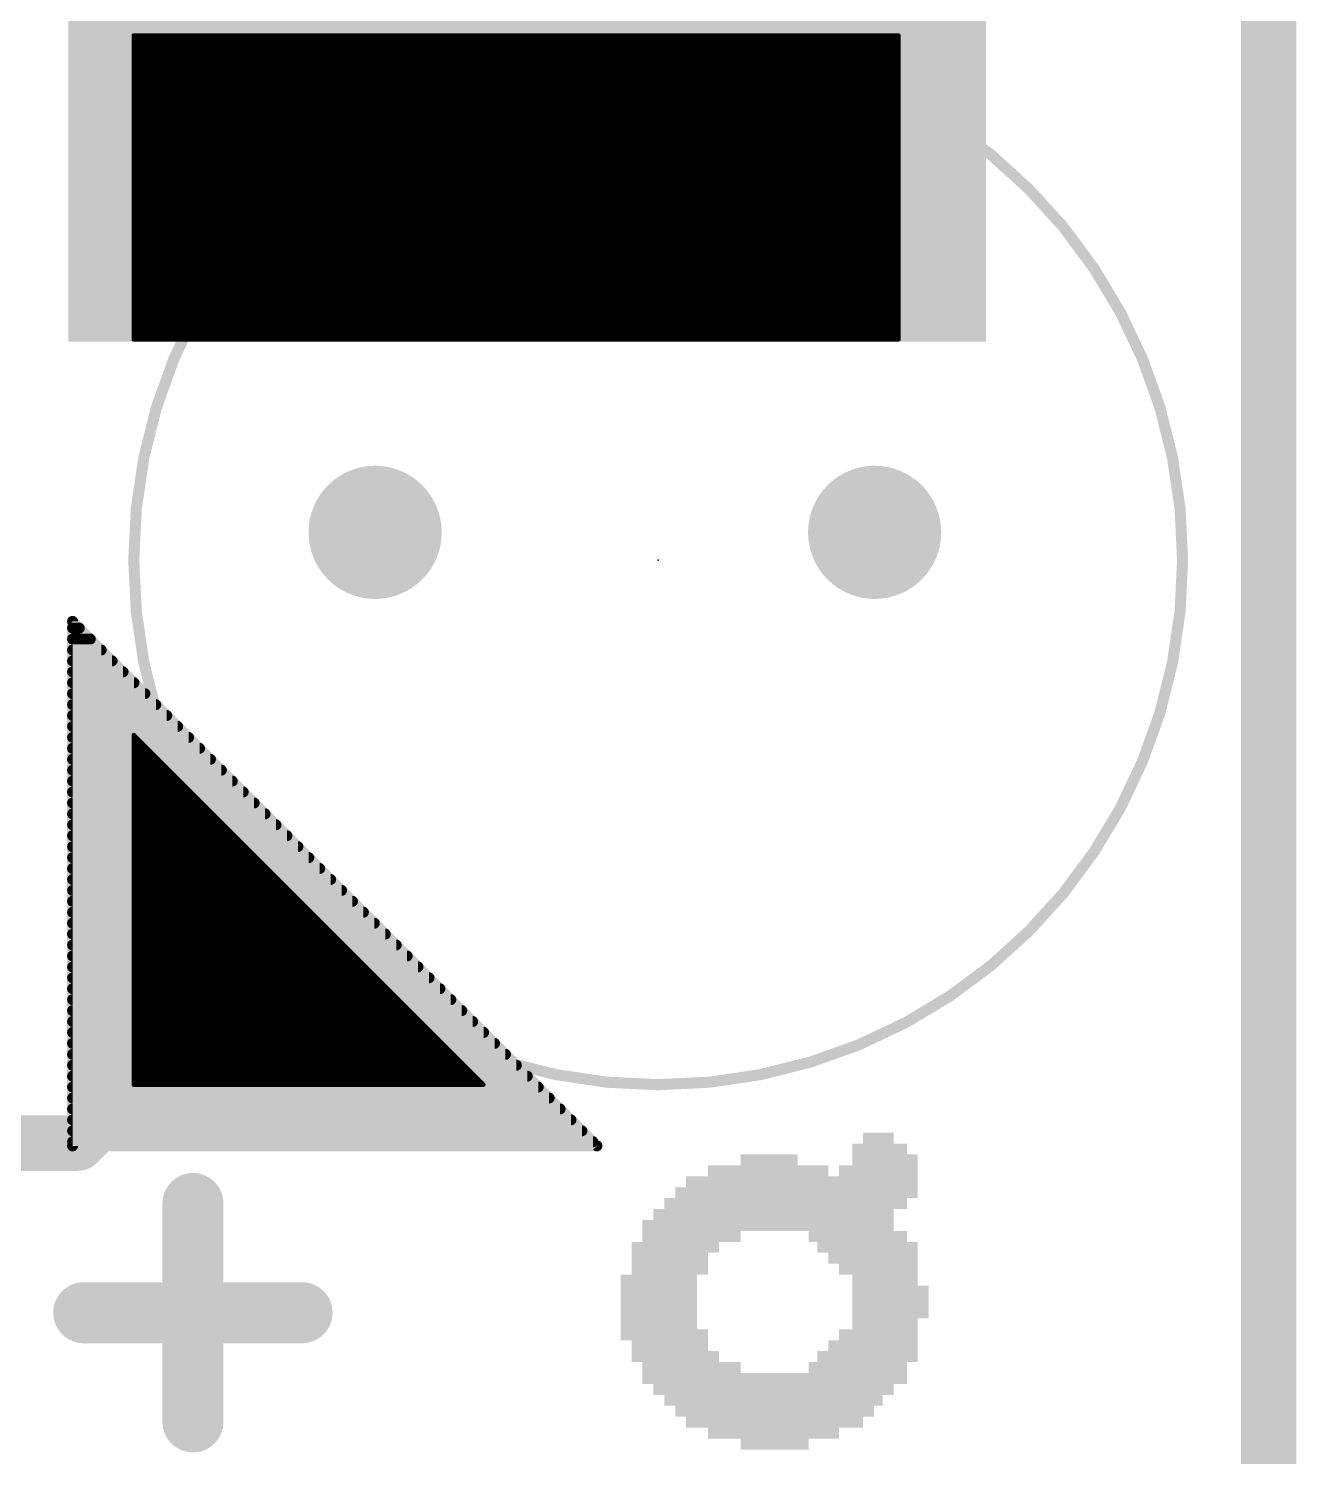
# Model space of a CAD drawing. Extents: x -28 to 74, y -69 to 26.
# Drawn here: x 19.72 to 25.53, y 7.71 to 14.24 of the extents above; entities that cross this region are included whole.
import ezdxf

# ---------------------------------------------------------------- set-up
doc = ezdxf.new("R2010")
doc.units = 0
for name, color, linetype in [('1', 12, 'CONTINUOUS'), ('16', 140, 'CONTINUOUS'), ('18', 110, 'CONTINUOUS'), ('20', 53, 'CONTINUOUS'), ('21', 41, 'CONTINUOUS'), ('23', 53, 'CONTINUOUS'), ('51', 53, 'CONTINUOUS')]:
    doc.layers.add(name, color=color, linetype=linetype)

# ---------------------------------------------------------------- blocks, each defined once
blk = doc.blocks.new('RECT')
blk.add_solid([(-0.5, -0.5), (0.5, -0.5), (-0.5, 0.5), (0.5, 0.5)])
blk = doc.blocks.new('ROUNDV')
at = {"const_width": 0.5}
blk.add_lwpolyline([(0, -0.25, 1), (0, 0.25, 1), (0, -0.25)], format="xyb", dxfattribs=at)

msp = doc.modelspace()

# ---------------------------------------------------------------- linework, layer by layer
at = {"layer": '1'}
for points, const_width in [([(25.4, 0), (25.4, 25.4)], 0.254), ([(19.926, 9.131), (19.926, 11.531)], 0.05), ([(19.926, 11.531), (22.326, 9.131)], 0.05), ([(19.926, 11.5), (19.957, 11.5)], 0.05), ([(19.926, 11.45), (20.007, 11.45)], 0.05), ([(19.926, 11.4), (20.057, 11.4)], 0.05), ([(19.926, 11.35), (20.107, 11.35)], 0.05), ([(19.926, 11.3), (20.157, 11.3)], 0.05), ([(19.926, 11.25), (20.207, 11.25)], 0.05), ([(19.926, 11.2), (20.257, 11.2)], 0.05), ([(19.926, 11.15), (20.307, 11.15)], 0.05), ([(19.926, 11.1), (20.357, 11.1)], 0.05), ([(19.926, 11.05), (20.407, 11.05)], 0.05), ([(19.926, 11), (20.457, 11)], 0.05), ([(19.926, 10.95), (20.507, 10.95)], 0.05), ([(19.926, 10.9), (20.557, 10.9)], 0.05), ([(19.926, 10.85), (20.607, 10.85)], 0.05), ([(19.926, 10.8), (20.657, 10.8)], 0.05), ([(19.926, 10.75), (20.707, 10.75)], 0.05), ([(19.926, 10.7), (20.757, 10.7)], 0.05), ([(19.926, 10.65), (20.807, 10.65)], 0.05), ([(19.926, 10.6), (20.857, 10.6)], 0.05), ([(19.926, 10.55), (20.907, 10.55)], 0.05), ([(19.926, 10.5), (20.957, 10.5)], 0.05), ([(19.926, 10.45), (21.007, 10.45)], 0.05), ([(19.926, 10.4), (21.057, 10.4)], 0.05), ([(19.926, 10.35), (21.107, 10.35)], 0.05), ([(19.926, 10.3), (21.157, 10.3)], 0.05), ([(19.926, 10.25), (21.207, 10.25)], 0.05), ([(19.926, 10.2), (21.257, 10.2)], 0.05), ([(19.926, 10.15), (21.307, 10.15)], 0.05), ([(19.926, 10.1), (21.357, 10.1)], 0.05), ([(19.926, 10.05), (21.407, 10.05)], 0.05), ([(19.926, 10), (21.457, 10)], 0.05), ([(19.926, 9.95), (21.507, 9.95)], 0.05), ([(20.584, 9.779), (19.949, 9.144)], 0.254), ([(19.926, 9.9), (21.557, 9.9)], 0.05), ([(19.926, 9.85), (21.607, 9.85)], 0.05), ([(19.926, 9.8), (21.657, 9.8)], 0.05), ([(19.926, 9.75), (21.707, 9.75)], 0.05), ([(19.926, 9.7), (21.757, 9.7)], 0.05), ([(19.926, 9.65), (21.807, 9.65)], 0.05), ([(19.926, 9.6), (21.857, 9.6)], 0.05), ([(19.926, 9.55), (21.907, 9.55)], 0.05), ([(19.926, 9.5), (21.957, 9.5)], 0.05), ([(19.926, 9.45), (22.007, 9.45)], 0.05), ([(19.926, 9.4), (22.057, 9.4)], 0.05), ([(19.926, 9.35), (22.107, 9.35)], 0.05), ([(19.926, 9.3), (22.157, 9.3)], 0.05), ([(19.949, 9.144), (17.6276, 9.144)], 0.254), ([(19.926, 9.25), (22.207, 9.25)], 0.05), ([(19.926, 9.2), (22.257, 9.2)], 0.05), ([(19.926, 9.15), (22.307, 9.15)], 0.05), ([(22.326, 9.131), (19.926, 9.131)], 0.05)]:
    msp.add_lwpolyline(points, dxfattribs=dict(at, const_width=const_width))
for points, const_width in [([(19.9385, 11.531, 1), (19.9135, 11.531)], 0.025), ([(19.926, 11.5125, 1), (19.926, 11.4875)], 0.025), ([(19.9348, 11.5398, 1), (19.9172, 11.5222)], 0.025), ([(19.957, 11.4875, 1), (19.957, 11.5125)], 0.025), ([(19.926, 11.4625, 1), (19.926, 11.4375)], 0.025), ([(20.007, 11.4375, 1), (20.007, 11.4625)], 0.025), ([(19.926, 11.4125, 1), (19.926, 11.3875)], 0.025), ([(19.926, 11.3625, 1), (19.926, 11.3375)], 0.025), ([(20.057, 11.3875, 1), (20.057, 11.4125)], 0.025), ([(20.107, 11.3375, 1), (20.107, 11.3625)], 0.025), ([(19.926, 11.3125, 1), (19.926, 11.2875)], 0.025), ([(20.157, 11.2875, 1), (20.157, 11.3125)], 0.025), ([(19.926, 11.2625, 1), (19.926, 11.2375)], 0.025), ([(20.207, 11.2375, 1), (20.207, 11.2625)], 0.025), ([(19.926, 11.2125, 1), (19.926, 11.1875)], 0.025), ([(19.926, 11.1625, 1), (19.926, 11.1375)], 0.025), ([(20.257, 11.1875, 1), (20.257, 11.2125)], 0.025), ([(20.307, 11.1375, 1), (20.307, 11.1625)], 0.025), ([(19.926, 11.1125, 1), (19.926, 11.0875)], 0.025), ([(20.357, 11.0875, 1), (20.357, 11.1125)], 0.025), ([(19.926, 11.0625, 1), (19.926, 11.0375)], 0.025), ([(20.407, 11.0375, 1), (20.407, 11.0625)], 0.025), ([(19.926, 11.0125, 1), (19.926, 10.9875)], 0.025), ([(19.926, 10.9625, 1), (19.926, 10.9375)], 0.025), ([(20.457, 10.9875, 1), (20.457, 11.0125)], 0.025), ([(20.507, 10.9375, 1), (20.507, 10.9625)], 0.025), ([(19.926, 10.9125, 1), (19.926, 10.8875)], 0.025), ([(20.557, 10.8875, 1), (20.557, 10.9125)], 0.025), ([(19.926, 10.8625, 1), (19.926, 10.8375)], 0.025), ([(20.607, 10.8375, 1), (20.607, 10.8625)], 0.025), ([(19.926, 10.8125, 1), (19.926, 10.7875)], 0.025), ([(20.657, 10.7875, 1), (20.657, 10.8125)], 0.025), ([(19.926, 10.7625, 1), (19.926, 10.7375)], 0.025), ([(19.926, 10.7125, 1), (19.926, 10.6875)], 0.025), ([(20.707, 10.7375, 1), (20.707, 10.7625)], 0.025), ([(20.757, 10.6875, 1), (20.757, 10.7125)], 0.025), ([(19.926, 10.6625, 1), (19.926, 10.6375)], 0.025), ([(20.807, 10.6375, 1), (20.807, 10.6625)], 0.025), ([(19.926, 10.6125, 1), (19.926, 10.5875)], 0.025), ([(20.857, 10.5875, 1), (20.857, 10.6125)], 0.025), ([(19.926, 10.5625, 1), (19.926, 10.5375)], 0.025), ([(19.926, 10.5125, 1), (19.926, 10.4875)], 0.025), ([(20.907, 10.5375, 1), (20.907, 10.5625)], 0.025), ([(20.957, 10.4875, 1), (20.957, 10.5125)], 0.025), ([(19.926, 10.4625, 1), (19.926, 10.4375)], 0.025), ([(21.007, 10.4375, 1), (21.007, 10.4625)], 0.025), ([(19.926, 10.4125, 1), (19.926, 10.3875)], 0.025), ([(21.057, 10.3875, 1), (21.057, 10.4125)], 0.025), ([(19.926, 10.3625, 1), (19.926, 10.3375)], 0.025), ([(19.926, 10.3125, 1), (19.926, 10.2875)], 0.025), ([(21.107, 10.3375, 1), (21.107, 10.3625)], 0.025), ([(21.157, 10.2875, 1), (21.157, 10.3125)], 0.025), ([(19.926, 10.2625, 1), (19.926, 10.2375)], 0.025), ([(21.207, 10.2375, 1), (21.207, 10.2625)], 0.025), ([(19.926, 10.2125, 1), (19.926, 10.1875)], 0.025), ([(21.257, 10.1875, 1), (21.257, 10.2125)], 0.025), ([(19.926, 10.1625, 1), (19.926, 10.1375)], 0.025), ([(21.307, 10.1375, 1), (21.307, 10.1625)], 0.025), ([(19.926, 10.1125, 1), (19.926, 10.0875)], 0.025), ([(19.926, 10.0625, 1), (19.926, 10.0375)], 0.025), ([(21.357, 10.0875, 1), (21.357, 10.1125)], 0.025), ([(21.407, 10.0375, 1), (21.407, 10.0625)], 0.025), ([(19.926, 10.0125, 1), (19.926, 9.9875)], 0.025), ([(21.457, 9.9875, 1), (21.457, 10.0125)], 0.025), ([(19.926, 9.9625, 1), (19.926, 9.9375)], 0.025), ([(21.507, 9.9375, 1), (21.507, 9.9625)], 0.025), ([(19.926, 9.9125, 1), (19.926, 9.8875)], 0.025), ([(19.926, 9.8625, 1), (19.926, 9.8375)], 0.025), ([(20.6289, 9.7341, 1), (20.5391, 9.8239)], 0.127), ([(21.557, 9.8875, 1), (21.557, 9.9125)], 0.025), ([(21.607, 9.8375, 1), (21.607, 9.8625)], 0.025), ([(19.926, 9.8125, 1), (19.926, 9.7875)], 0.025), ([(21.657, 9.7875, 1), (21.657, 9.8125)], 0.025), ([(19.926, 9.7625, 1), (19.926, 9.7375)], 0.025), ([(21.707, 9.7375, 1), (21.707, 9.7625)], 0.025), ([(19.926, 9.7125, 1), (19.926, 9.6875)], 0.025), ([(19.926, 9.6625, 1), (19.926, 9.6375)], 0.025), ([(21.757, 9.6875, 1), (21.757, 9.7125)], 0.025), ([(21.807, 9.6375, 1), (21.807, 9.6625)], 0.025), ([(19.926, 9.6125, 1), (19.926, 9.5875)], 0.025), ([(21.857, 9.5875, 1), (21.857, 9.6125)], 0.025), ([(19.926, 9.5625, 1), (19.926, 9.5375)], 0.025), ([(21.907, 9.5375, 1), (21.907, 9.5625)], 0.025), ([(19.926, 9.5125, 1), (19.926, 9.4875)], 0.025), ([(19.926, 9.4625, 1), (19.926, 9.4375)], 0.025), ([(21.957, 9.4875, 1), (21.957, 9.5125)], 0.025), ([(22.007, 9.4375, 1), (22.007, 9.4625)], 0.025), ([(19.926, 9.4125, 1), (19.926, 9.3875)], 0.025), ([(22.057, 9.3875, 1), (22.057, 9.4125)], 0.025), ([(19.926, 9.3625, 1), (19.926, 9.3375)], 0.025), ([(22.107, 9.3375, 1), (22.107, 9.3625)], 0.025), ([(19.926, 9.3125, 1), (19.926, 9.2875)], 0.025), ([(22.157, 9.2875, 1), (22.157, 9.3125)], 0.025), ([(19.9041, 9.1889, 1), (19.9939, 9.0991)], 0.127), ([(19.949, 9.0805, 1), (19.949, 9.2075)], 0.127), ([(19.926, 9.2625, 1), (19.926, 9.2375)], 0.025), ([(19.926, 9.2125, 1), (19.926, 9.1875)], 0.025), ([(22.207, 9.2375, 1), (22.207, 9.2625)], 0.025), ([(22.257, 9.1875, 1), (22.257, 9.2125)], 0.025), ([(19.926, 9.1625, 1), (19.926, 9.1375)], 0.025), ([(19.926, 9.1435, 1), (19.926, 9.1185)], 0.025), ([(22.307, 9.1375, 1), (22.307, 9.1625)], 0.025), ([(22.3172, 9.1222, 1), (22.3348, 9.1398)], 0.025), ([(22.326, 9.1185, 1), (22.326, 9.1435)], 0.025), ([(19.9135, 9.131, 1), (19.9385, 9.131)], 0.025)]:
    msp.add_lwpolyline(points, format="xyb", dxfattribs=dict(at, const_width=const_width))
at = {"layer": '16', "const_width": 0.254}
msp.add_lwpolyline([(25.4, 0), (25.4, 25.4)], dxfattribs=at)
at = {"layer": '20', "const_width": 0.2032}
msp.add_lwpolyline([(25.4, 0), (25.4, 25.4)], dxfattribs=at)
at = {"layer": '21', "const_width": 0.2794}
for points in [[(20.4766, 7.8684), (20.4766, 8.8674)], [(19.9771, 8.3679), (20.9762, 8.3679)]]:
    msp.add_lwpolyline(points, dxfattribs=at)
at = {"layer": '21', "const_width": 0.1397}
for points in [[(20.5465, 8.8674, 1), (20.4068, 8.8674)], [(19.9771, 8.4377, 1), (19.9771, 8.298)], [(20.9762, 8.298, 1), (20.9762, 8.4377)], [(20.4068, 7.8684, 1), (20.5465, 7.8684)]]:
    msp.add_lwpolyline(points, format="xyb", dxfattribs=at)
at = {"layer": '23'}
msp.add_point((22.606, 11.811), dxfattribs=at)
at = {"layer": '51'}
for points, const_width in [([(22.606, 9.411, 1), (22.606, 14.211, 1), (22.606, 9.411)], 0.0508), ([(20.206, 14.216, 1), (20.206, 14.206)], 0.01), ([(20.211, 14.211, 1), (20.201, 14.211)], 0.01), ([(20.206, 14.205, 1), (20.206, 14.195)], 0.01), ([(20.206, 14.185, 1), (20.206, 14.175)], 0.01), ([(23.711, 14.211, 1), (23.701, 14.211)], 0.01), ([(23.706, 14.206, 1), (23.706, 14.216)], 0.01), ([(23.706, 14.195, 1), (23.706, 14.205)], 0.01), ([(23.706, 14.175, 1), (23.706, 14.185)], 0.01), ([(20.206, 14.165, 1), (20.206, 14.155)], 0.01), ([(20.206, 14.145, 1), (20.206, 14.135)], 0.01), ([(20.206, 14.125, 1), (20.206, 14.115)], 0.01), ([(23.706, 14.155, 1), (23.706, 14.165)], 0.01), ([(23.706, 14.135, 1), (23.706, 14.145)], 0.01), ([(23.706, 14.115, 1), (23.706, 14.125)], 0.01), ([(20.206, 14.105, 1), (20.206, 14.095)], 0.01), ([(20.206, 14.085, 1), (20.206, 14.075)], 0.01), ([(20.206, 14.065, 1), (20.206, 14.055)], 0.01), ([(20.206, 14.045, 1), (20.206, 14.035)], 0.01), ([(23.706, 14.095, 1), (23.706, 14.105)], 0.01), ([(23.706, 14.075, 1), (23.706, 14.085)], 0.01), ([(23.706, 14.055, 1), (23.706, 14.065)], 0.01), ([(23.706, 14.035, 1), (23.706, 14.045)], 0.01), ([(20.206, 14.025, 1), (20.206, 14.015)], 0.01), ([(20.206, 14.005, 1), (20.206, 13.995)], 0.01), ([(20.206, 13.985, 1), (20.206, 13.975)], 0.01), ([(23.706, 14.015, 1), (23.706, 14.025)], 0.01), ([(23.706, 13.995, 1), (23.706, 14.005)], 0.01), ([(23.706, 13.975, 1), (23.706, 13.985)], 0.01), ([(20.206, 13.965, 1), (20.206, 13.955)], 0.01), ([(20.206, 13.945, 1), (20.206, 13.935)], 0.01), ([(20.206, 13.925, 1), (20.206, 13.915)], 0.01), ([(23.706, 13.955, 1), (23.706, 13.965)], 0.01), ([(23.706, 13.935, 1), (23.706, 13.945)], 0.01), ([(23.706, 13.915, 1), (23.706, 13.925)], 0.01), ([(20.206, 13.905, 1), (20.206, 13.895)], 0.01), ([(20.206, 13.885, 1), (20.206, 13.875)], 0.01), ([(20.206, 13.865, 1), (20.206, 13.855)], 0.01), ([(20.206, 13.845, 1), (20.206, 13.835)], 0.01), ([(23.706, 13.895, 1), (23.706, 13.905)], 0.01), ([(23.706, 13.875, 1), (23.706, 13.885)], 0.01), ([(23.706, 13.855, 1), (23.706, 13.865)], 0.01), ([(23.706, 13.835, 1), (23.706, 13.845)], 0.01), ([(20.206, 13.825, 1), (20.206, 13.815)], 0.01), ([(20.206, 13.805, 1), (20.206, 13.795)], 0.01), ([(20.206, 13.785, 1), (20.206, 13.775)], 0.01), ([(23.706, 13.815, 1), (23.706, 13.825)], 0.01), ([(23.706, 13.795, 1), (23.706, 13.805)], 0.01), ([(23.706, 13.775, 1), (23.706, 13.785)], 0.01), ([(20.206, 13.765, 1), (20.206, 13.755)], 0.01), ([(20.206, 13.745, 1), (20.206, 13.735)], 0.01), ([(20.206, 13.725, 1), (20.206, 13.715)], 0.01), ([(23.706, 13.755, 1), (23.706, 13.765)], 0.01), ([(23.706, 13.735, 1), (23.706, 13.745)], 0.01), ([(23.706, 13.715, 1), (23.706, 13.725)], 0.01), ([(20.206, 13.705, 1), (20.206, 13.695)], 0.01), ([(20.206, 13.685, 1), (20.206, 13.675)], 0.01), ([(20.206, 13.665, 1), (20.206, 13.655)], 0.01), ([(23.706, 13.695, 1), (23.706, 13.705)], 0.01), ([(23.706, 13.675, 1), (23.706, 13.685)], 0.01), ([(23.706, 13.655, 1), (23.706, 13.665)], 0.01), ([(20.206, 13.645, 1), (20.206, 13.635)], 0.01), ([(20.206, 13.625, 1), (20.206, 13.615)], 0.01), ([(20.206, 13.605, 1), (20.206, 13.595)], 0.01), ([(20.206, 13.585, 1), (20.206, 13.575)], 0.01), ([(23.706, 13.635, 1), (23.706, 13.645)], 0.01), ([(23.706, 13.615, 1), (23.706, 13.625)], 0.01), ([(23.706, 13.595, 1), (23.706, 13.605)], 0.01), ([(23.706, 13.575, 1), (23.706, 13.585)], 0.01), ([(20.206, 13.565, 1), (20.206, 13.555)], 0.01), ([(20.206, 13.545, 1), (20.206, 13.535)], 0.01), ([(20.206, 13.525, 1), (20.206, 13.515)], 0.01), ([(23.706, 13.555, 1), (23.706, 13.565)], 0.01), ([(23.706, 13.535, 1), (23.706, 13.545)], 0.01), ([(23.706, 13.515, 1), (23.706, 13.525)], 0.01), ([(20.206, 13.505, 1), (20.206, 13.495)], 0.01), ([(20.206, 13.485, 1), (20.206, 13.475)], 0.01), ([(20.206, 13.465, 1), (20.206, 13.455)], 0.01), ([(23.706, 13.495, 1), (23.706, 13.505)], 0.01), ([(23.706, 13.475, 1), (23.706, 13.485)], 0.01), ([(23.706, 13.455, 1), (23.706, 13.465)], 0.01), ([(20.206, 13.445, 1), (20.206, 13.435)], 0.01), ([(20.206, 13.425, 1), (20.206, 13.415)], 0.01), ([(20.206, 13.405, 1), (20.206, 13.395)], 0.01), ([(23.706, 13.435, 1), (23.706, 13.445)], 0.01), ([(23.706, 13.415, 1), (23.706, 13.425)], 0.01), ([(23.706, 13.395, 1), (23.706, 13.405)], 0.01), ([(20.206, 13.385, 1), (20.206, 13.375)], 0.01), ([(20.206, 13.365, 1), (20.206, 13.355)], 0.01), ([(20.206, 13.345, 1), (20.206, 13.335)], 0.01), ([(20.206, 13.325, 1), (20.206, 13.315)], 0.01), ([(23.706, 13.375, 1), (23.706, 13.385)], 0.01), ([(23.706, 13.355, 1), (23.706, 13.365)], 0.01), ([(23.706, 13.335, 1), (23.706, 13.345)], 0.01), ([(23.706, 13.315, 1), (23.706, 13.325)], 0.01), ([(20.206, 13.305, 1), (20.206, 13.295)], 0.01), ([(20.206, 13.285, 1), (20.206, 13.275)], 0.01), ([(20.206, 13.265, 1), (20.206, 13.255)], 0.01), ([(23.706, 13.295, 1), (23.706, 13.305)], 0.01), ([(23.706, 13.275, 1), (23.706, 13.285)], 0.01), ([(23.706, 13.255, 1), (23.706, 13.265)], 0.01), ([(20.206, 13.245, 1), (20.206, 13.235)], 0.01), ([(20.206, 13.225, 1), (20.206, 13.215)], 0.01), ([(20.206, 13.205, 1), (20.206, 13.195)], 0.01), ([(23.706, 13.235, 1), (23.706, 13.245)], 0.01), ([(23.706, 13.215, 1), (23.706, 13.225)], 0.01), ([(23.706, 13.195, 1), (23.706, 13.205)], 0.01), ([(20.206, 13.185, 1), (20.206, 13.175)], 0.01), ([(20.206, 13.165, 1), (20.206, 13.155)], 0.01), ([(20.206, 13.145, 1), (20.206, 13.135)], 0.01), ([(23.706, 13.175, 1), (23.706, 13.185)], 0.01), ([(23.706, 13.155, 1), (23.706, 13.165)], 0.01), ([(23.706, 13.135, 1), (23.706, 13.145)], 0.01), ([(20.206, 13.125, 1), (20.206, 13.115)], 0.01), ([(20.206, 13.105, 1), (20.206, 13.095)], 0.01), ([(20.206, 13.085, 1), (20.206, 13.075)], 0.01), ([(20.206, 13.065, 1), (20.206, 13.055)], 0.01), ([(23.706, 13.115, 1), (23.706, 13.125)], 0.01), ([(23.706, 13.095, 1), (23.706, 13.105)], 0.01), ([(23.706, 13.075, 1), (23.706, 13.085)], 0.01), ([(23.706, 13.055, 1), (23.706, 13.065)], 0.01), ([(20.206, 13.045, 1), (20.206, 13.035)], 0.01), ([(20.206, 13.025, 1), (20.206, 13.015)], 0.01), ([(20.206, 13.005, 1), (20.206, 12.995)], 0.01), ([(23.706, 13.035, 1), (23.706, 13.045)], 0.01), ([(23.706, 13.015, 1), (23.706, 13.025)], 0.01), ([(23.706, 12.995, 1), (23.706, 13.005)], 0.01), ([(20.206, 12.985, 1), (20.206, 12.975)], 0.01), ([(20.206, 12.965, 1), (20.206, 12.955)], 0.01), ([(20.206, 12.945, 1), (20.206, 12.935)], 0.01), ([(23.706, 12.975, 1), (23.706, 12.985)], 0.01), ([(23.706, 12.955, 1), (23.706, 12.965)], 0.01), ([(23.706, 12.935, 1), (23.706, 12.945)], 0.01), ([(20.206, 12.925, 1), (20.206, 12.915)], 0.01), ([(20.206, 12.905, 1), (20.206, 12.895)], 0.01), ([(20.206, 12.885, 1), (20.206, 12.875)], 0.01), ([(20.206, 12.865, 1), (20.206, 12.855)], 0.01), ([(23.706, 12.915, 1), (23.706, 12.925)], 0.01), ([(23.706, 12.895, 1), (23.706, 12.905)], 0.01), ([(23.706, 12.875, 1), (23.706, 12.885)], 0.01), ([(23.706, 12.855, 1), (23.706, 12.865)], 0.01), ([(20.206, 12.845, 1), (20.206, 12.835)], 0.01), ([(20.206, 12.826, 1), (20.206, 12.816)], 0.01), ([(20.201, 12.821, 1), (20.211, 12.821)], 0.01), ([(23.701, 12.821, 1), (23.711, 12.821)], 0.01), ([(23.706, 12.835, 1), (23.706, 12.845)], 0.01), ([(23.706, 12.816, 1), (23.706, 12.826)], 0.01), ([(20.211, 11.011, 1), (20.201, 11.011)], 0.01), ([(20.206, 11.005, 1), (20.206, 10.995)], 0.01), ([(20.206, 10.985, 1), (20.206, 10.975)], 0.01), ([(20.2095, 11.0145, 1), (20.2025, 11.0075)], 0.01), ([(20.217, 10.995, 1), (20.217, 11.005)], 0.01), ([(20.237, 10.975, 1), (20.237, 10.985)], 0.01), ([(20.206, 10.965, 1), (20.206, 10.955)], 0.01), ([(20.206, 10.945, 1), (20.206, 10.935)], 0.01), ([(20.206, 10.925, 1), (20.206, 10.915)], 0.01), ([(20.206, 10.905, 1), (20.206, 10.895)], 0.01), ([(20.257, 10.955, 1), (20.257, 10.965)], 0.01), ([(20.277, 10.935, 1), (20.277, 10.945)], 0.01), ([(20.297, 10.915, 1), (20.297, 10.925)], 0.01), ([(20.317, 10.895, 1), (20.317, 10.905)], 0.01), ([(20.206, 10.885, 1), (20.206, 10.875)], 0.01), ([(20.206, 10.865, 1), (20.206, 10.855)], 0.01), ([(20.206, 10.845, 1), (20.206, 10.835)], 0.01), ([(20.337, 10.875, 1), (20.337, 10.885)], 0.01), ([(20.357, 10.855, 1), (20.357, 10.865)], 0.01), ([(20.377, 10.835, 1), (20.377, 10.845)], 0.01), ([(20.206, 10.825, 1), (20.206, 10.815)], 0.01), ([(20.206, 10.805, 1), (20.206, 10.795)], 0.01), ([(20.206, 10.785, 1), (20.206, 10.775)], 0.01), ([(20.397, 10.815, 1), (20.397, 10.825)], 0.01), ([(20.417, 10.795, 1), (20.417, 10.805)], 0.01), ([(20.437, 10.775, 1), (20.437, 10.785)], 0.01), ([(20.206, 10.765, 1), (20.206, 10.755)], 0.01), ([(20.206, 10.745, 1), (20.206, 10.735)], 0.01), ([(20.206, 10.725, 1), (20.206, 10.715)], 0.01), ([(20.457, 10.755, 1), (20.457, 10.765)], 0.01), ([(20.477, 10.735, 1), (20.477, 10.745)], 0.01), ([(20.497, 10.715, 1), (20.497, 10.725)], 0.01), ([(20.206, 10.705, 1), (20.206, 10.695)], 0.01), ([(20.206, 10.685, 1), (20.206, 10.675)], 0.01), ([(20.206, 10.665, 1), (20.206, 10.655)], 0.01), ([(20.206, 10.645, 1), (20.206, 10.635)], 0.01), ([(20.517, 10.695, 1), (20.517, 10.705)], 0.01), ([(20.537, 10.675, 1), (20.537, 10.685)], 0.01), ([(20.557, 10.655, 1), (20.557, 10.665)], 0.01), ([(20.577, 10.635, 1), (20.577, 10.645)], 0.01), ([(20.206, 10.625, 1), (20.206, 10.615)], 0.01), ([(20.206, 10.605, 1), (20.206, 10.595)], 0.01), ([(20.206, 10.585, 1), (20.206, 10.575)], 0.01), ([(20.597, 10.615, 1), (20.597, 10.625)], 0.01), ([(20.617, 10.595, 1), (20.617, 10.605)], 0.01), ([(20.637, 10.575, 1), (20.637, 10.585)], 0.01), ([(20.206, 10.565, 1), (20.206, 10.555)], 0.01), ([(20.206, 10.545, 1), (20.206, 10.535)], 0.01), ([(20.206, 10.525, 1), (20.206, 10.515)], 0.01), ([(20.657, 10.555, 1), (20.657, 10.565)], 0.01), ([(20.677, 10.535, 1), (20.677, 10.545)], 0.01), ([(20.697, 10.515, 1), (20.697, 10.525)], 0.01), ([(20.206, 10.505, 1), (20.206, 10.495)], 0.01), ([(20.206, 10.485, 1), (20.206, 10.475)], 0.01), ([(20.206, 10.465, 1), (20.206, 10.455)], 0.01), ([(20.717, 10.495, 1), (20.717, 10.505)], 0.01), ([(20.737, 10.475, 1), (20.737, 10.485)], 0.01), ([(20.757, 10.455, 1), (20.757, 10.465)], 0.01), ([(20.206, 10.445, 1), (20.206, 10.435)], 0.01), ([(20.206, 10.425, 1), (20.206, 10.415)], 0.01), ([(20.206, 10.405, 1), (20.206, 10.395)], 0.01), ([(20.206, 10.385, 1), (20.206, 10.375)], 0.01), ([(20.777, 10.435, 1), (20.777, 10.445)], 0.01), ([(20.797, 10.415, 1), (20.797, 10.425)], 0.01), ([(20.817, 10.395, 1), (20.817, 10.405)], 0.01), ([(20.837, 10.375, 1), (20.837, 10.385)], 0.01), ([(20.206, 10.365, 1), (20.206, 10.355)], 0.01), ([(20.206, 10.345, 1), (20.206, 10.335)], 0.01), ([(20.206, 10.325, 1), (20.206, 10.315)], 0.01), ([(20.857, 10.355, 1), (20.857, 10.365)], 0.01), ([(20.877, 10.335, 1), (20.877, 10.345)], 0.01), ([(20.897, 10.315, 1), (20.897, 10.325)], 0.01), ([(20.206, 10.305, 1), (20.206, 10.295)], 0.01), ([(20.206, 10.285, 1), (20.206, 10.275)], 0.01), ([(20.206, 10.265, 1), (20.206, 10.255)], 0.01), ([(20.917, 10.295, 1), (20.917, 10.305)], 0.01), ([(20.937, 10.275, 1), (20.937, 10.285)], 0.01), ([(20.957, 10.255, 1), (20.957, 10.265)], 0.01), ([(20.206, 10.245, 1), (20.206, 10.235)], 0.01), ([(20.206, 10.225, 1), (20.206, 10.215)], 0.01), ([(20.206, 10.205, 1), (20.206, 10.195)], 0.01), ([(20.977, 10.235, 1), (20.977, 10.245)], 0.01), ([(20.997, 10.215, 1), (20.997, 10.225)], 0.01), ([(21.017, 10.195, 1), (21.017, 10.205)], 0.01), ([(20.206, 10.185, 1), (20.206, 10.175)], 0.01), ([(20.206, 10.165, 1), (20.206, 10.155)], 0.01), ([(20.206, 10.145, 1), (20.206, 10.135)], 0.01), ([(20.206, 10.125, 1), (20.206, 10.115)], 0.01), ([(21.037, 10.175, 1), (21.037, 10.185)], 0.01), ([(21.057, 10.155, 1), (21.057, 10.165)], 0.01), ([(21.077, 10.135, 1), (21.077, 10.145)], 0.01), ([(21.097, 10.115, 1), (21.097, 10.125)], 0.01), ([(20.206, 10.105, 1), (20.206, 10.095)], 0.01), ([(20.206, 10.085, 1), (20.206, 10.075)], 0.01), ([(20.206, 10.065, 1), (20.206, 10.055)], 0.01), ([(21.117, 10.095, 1), (21.117, 10.105)], 0.01), ([(21.137, 10.075, 1), (21.137, 10.085)], 0.01), ([(21.157, 10.055, 1), (21.157, 10.065)], 0.01), ([(20.206, 10.045, 1), (20.206, 10.035)], 0.01), ([(20.206, 10.025, 1), (20.206, 10.015)], 0.01), ([(20.206, 10.005, 1), (20.206, 9.995)], 0.01), ([(21.177, 10.035, 1), (21.177, 10.045)], 0.01), ([(21.197, 10.015, 1), (21.197, 10.025)], 0.01), ([(21.217, 9.995, 1), (21.217, 10.005)], 0.01), ([(20.206, 9.985, 1), (20.206, 9.975)], 0.01), ([(20.206, 9.965, 1), (20.206, 9.955)], 0.01), ([(20.206, 9.945, 1), (20.206, 9.935)], 0.01), ([(20.206, 9.925, 1), (20.206, 9.915)], 0.01), ([(21.237, 9.975, 1), (21.237, 9.985)], 0.01), ([(21.257, 9.955, 1), (21.257, 9.965)], 0.01), ([(21.277, 9.935, 1), (21.277, 9.945)], 0.01), ([(21.297, 9.915, 1), (21.297, 9.925)], 0.01), ([(20.206, 9.905, 1), (20.206, 9.895)], 0.01), ([(20.206, 9.885, 1), (20.206, 9.875)], 0.01), ([(20.206, 9.865, 1), (20.206, 9.855)], 0.01), ([(21.317, 9.895, 1), (21.317, 9.905)], 0.01), ([(21.337, 9.875, 1), (21.337, 9.885)], 0.01), ([(21.357, 9.855, 1), (21.357, 9.865)], 0.01), ([(20.206, 9.845, 1), (20.206, 9.835)], 0.01), ([(20.206, 9.825, 1), (20.206, 9.815)], 0.01), ([(20.206, 9.805, 1), (20.206, 9.795)], 0.01), ([(21.377, 9.835, 1), (21.377, 9.845)], 0.01), ([(21.397, 9.815, 1), (21.397, 9.825)], 0.01), ([(21.417, 9.795, 1), (21.417, 9.805)], 0.01), ([(20.206, 9.785, 1), (20.206, 9.775)], 0.01), ([(20.206, 9.765, 1), (20.206, 9.755)], 0.01), ([(20.206, 9.745, 1), (20.206, 9.735)], 0.01), ([(21.437, 9.775, 1), (21.437, 9.785)], 0.01), ([(21.457, 9.755, 1), (21.457, 9.765)], 0.01), ([(21.477, 9.735, 1), (21.477, 9.745)], 0.01), ([(20.206, 9.725, 1), (20.206, 9.715)], 0.01), ([(20.206, 9.705, 1), (20.206, 9.695)], 0.01), ([(20.206, 9.685, 1), (20.206, 9.675)], 0.01), ([(20.206, 9.665, 1), (20.206, 9.655)], 0.01), ([(21.497, 9.715, 1), (21.497, 9.725)], 0.01), ([(21.517, 9.695, 1), (21.517, 9.705)], 0.01), ([(21.537, 9.675, 1), (21.537, 9.685)], 0.01), ([(21.557, 9.655, 1), (21.557, 9.665)], 0.01), ([(20.206, 9.645, 1), (20.206, 9.635)], 0.01), ([(20.206, 9.625, 1), (20.206, 9.615)], 0.01), ([(20.206, 9.605, 1), (20.206, 9.595)], 0.01), ([(21.577, 9.635, 1), (21.577, 9.645)], 0.01), ([(21.597, 9.615, 1), (21.597, 9.625)], 0.01), ([(21.617, 9.595, 1), (21.617, 9.605)], 0.01), ([(20.206, 9.585, 1), (20.206, 9.575)], 0.01), ([(20.206, 9.565, 1), (20.206, 9.555)], 0.01), ([(20.206, 9.545, 1), (20.206, 9.535)], 0.01), ([(21.637, 9.575, 1), (21.637, 9.585)], 0.01), ([(21.657, 9.555, 1), (21.657, 9.565)], 0.01), ([(21.677, 9.535, 1), (21.677, 9.545)], 0.01), ([(20.206, 9.525, 1), (20.206, 9.515)], 0.01), ([(20.206, 9.505, 1), (20.206, 9.495)], 0.01), ([(20.206, 9.485, 1), (20.206, 9.475)], 0.01), ([(21.697, 9.515, 1), (21.697, 9.525)], 0.01), ([(21.717, 9.495, 1), (21.717, 9.505)], 0.01), ([(21.737, 9.475, 1), (21.737, 9.485)], 0.01), ([(20.206, 9.465, 1), (20.206, 9.455)], 0.01), ([(20.206, 9.445, 1), (20.206, 9.435)], 0.01), ([(20.206, 9.425, 1), (20.206, 9.415)], 0.01), ([(20.206, 9.416, 1), (20.206, 9.406)], 0.01), ([(20.201, 9.411, 1), (20.211, 9.411)], 0.01), ([(21.757, 9.455, 1), (21.757, 9.465)], 0.01), ([(21.777, 9.435, 1), (21.777, 9.445)], 0.01), ([(21.797, 9.415, 1), (21.797, 9.425)], 0.01), ([(21.8025, 9.4075, 1), (21.8095, 9.4145)], 0.01), ([(21.806, 9.406, 1), (21.806, 9.416)], 0.01)]:
    msp.add_lwpolyline(points, format="xyb", dxfattribs=dict(at, const_width=const_width))
at = {"layer": '51', "const_width": 0.02}
for points in [[(23.706, 14.211), (20.206, 14.211)], [(20.206, 14.211), (20.206, 12.821)], [(20.206, 14.2), (23.706, 14.2)], [(20.206, 14.18), (23.706, 14.18)], [(23.706, 12.821), (23.706, 14.211)], [(20.206, 14.16), (23.706, 14.16)], [(20.206, 14.14), (23.706, 14.14)], [(20.206, 14.12), (23.706, 14.12)], [(20.206, 14.1), (23.706, 14.1)], [(20.206, 14.08), (23.706, 14.08)], [(20.206, 14.06), (23.706, 14.06)], [(20.206, 14.04), (23.706, 14.04)], [(20.206, 14.02), (23.706, 14.02)], [(20.206, 14), (23.706, 14)], [(20.206, 13.98), (23.706, 13.98)], [(20.206, 13.96), (23.706, 13.96)], [(20.206, 13.94), (23.706, 13.94)], [(20.206, 13.92), (23.706, 13.92)], [(20.206, 13.9), (23.706, 13.9)], [(20.206, 13.88), (23.706, 13.88)], [(20.206, 13.86), (23.706, 13.86)], [(20.206, 13.84), (23.706, 13.84)], [(20.206, 13.82), (23.706, 13.82)], [(20.206, 13.8), (23.706, 13.8)], [(20.206, 13.78), (23.706, 13.78)], [(20.206, 13.76), (23.706, 13.76)], [(20.206, 13.74), (23.706, 13.74)], [(20.206, 13.72), (23.706, 13.72)], [(20.206, 13.7), (23.706, 13.7)], [(20.206, 13.68), (23.706, 13.68)], [(20.206, 13.66), (23.706, 13.66)], [(20.206, 13.64), (23.706, 13.64)], [(20.206, 13.62), (23.706, 13.62)], [(20.206, 13.6), (23.706, 13.6)], [(20.206, 13.58), (23.706, 13.58)], [(20.206, 13.56), (23.706, 13.56)], [(20.206, 13.54), (23.706, 13.54)], [(20.206, 13.52), (23.706, 13.52)], [(20.206, 13.5), (23.706, 13.5)], [(20.206, 13.48), (23.706, 13.48)], [(20.206, 13.46), (23.706, 13.46)], [(20.206, 13.44), (23.706, 13.44)], [(20.206, 13.42), (23.706, 13.42)], [(20.206, 13.4), (23.706, 13.4)], [(20.206, 13.38), (23.706, 13.38)], [(20.206, 13.36), (23.706, 13.36)], [(20.206, 13.34), (23.706, 13.34)], [(20.206, 13.32), (23.706, 13.32)], [(20.206, 13.3), (23.706, 13.3)], [(20.206, 13.28), (23.706, 13.28)], [(20.206, 13.26), (23.706, 13.26)], [(20.206, 13.24), (23.706, 13.24)], [(20.206, 13.22), (23.706, 13.22)], [(20.206, 13.2), (23.706, 13.2)], [(20.206, 13.18), (23.706, 13.18)], [(20.206, 13.16), (23.706, 13.16)], [(20.206, 13.14), (23.706, 13.14)], [(20.206, 13.12), (23.706, 13.12)], [(20.206, 13.1), (23.706, 13.1)], [(20.206, 13.08), (23.706, 13.08)], [(20.206, 13.06), (23.706, 13.06)], [(20.206, 13.04), (23.706, 13.04)], [(20.206, 13.02), (23.706, 13.02)], [(20.206, 13), (23.706, 13)], [(20.206, 12.98), (23.706, 12.98)], [(20.206, 12.96), (23.706, 12.96)], [(20.206, 12.94), (23.706, 12.94)], [(20.206, 12.92), (23.706, 12.92)], [(20.206, 12.9), (23.706, 12.9)], [(20.206, 12.88), (23.706, 12.88)], [(20.206, 12.86), (23.706, 12.86)], [(20.206, 12.84), (23.706, 12.84)], [(20.206, 12.821), (23.706, 12.821)], [(20.206, 9.411), (20.206, 11.011)], [(20.206, 11.011), (21.806, 9.411)], [(20.206, 11), (20.217, 11)], [(20.206, 10.98), (20.237, 10.98)], [(20.206, 10.96), (20.257, 10.96)], [(20.206, 10.94), (20.277, 10.94)], [(20.206, 10.92), (20.297, 10.92)], [(20.206, 10.9), (20.317, 10.9)], [(20.206, 10.88), (20.337, 10.88)], [(20.206, 10.86), (20.357, 10.86)], [(20.206, 10.84), (20.377, 10.84)], [(20.206, 10.82), (20.397, 10.82)], [(20.206, 10.8), (20.417, 10.8)], [(20.206, 10.78), (20.437, 10.78)], [(20.206, 10.76), (20.457, 10.76)], [(20.206, 10.74), (20.477, 10.74)], [(20.206, 10.72), (20.497, 10.72)], [(20.206, 10.7), (20.517, 10.7)], [(20.206, 10.68), (20.537, 10.68)], [(20.206, 10.66), (20.557, 10.66)], [(20.206, 10.64), (20.577, 10.64)], [(20.206, 10.62), (20.597, 10.62)], [(20.206, 10.6), (20.617, 10.6)], [(20.206, 10.58), (20.637, 10.58)], [(20.206, 10.56), (20.657, 10.56)], [(20.206, 10.54), (20.677, 10.54)], [(20.206, 10.52), (20.697, 10.52)], [(20.206, 10.5), (20.717, 10.5)], [(20.206, 10.48), (20.737, 10.48)], [(20.206, 10.46), (20.757, 10.46)], [(20.206, 10.44), (20.777, 10.44)], [(20.206, 10.42), (20.797, 10.42)], [(20.206, 10.4), (20.817, 10.4)], [(20.206, 10.38), (20.837, 10.38)], [(20.206, 10.36), (20.857, 10.36)], [(20.206, 10.34), (20.877, 10.34)], [(20.206, 10.32), (20.897, 10.32)], [(20.206, 10.3), (20.917, 10.3)], [(20.206, 10.28), (20.937, 10.28)], [(20.206, 10.26), (20.957, 10.26)], [(20.206, 10.24), (20.977, 10.24)], [(20.206, 10.22), (20.997, 10.22)], [(20.206, 10.2), (21.017, 10.2)], [(20.206, 10.18), (21.037, 10.18)], [(20.206, 10.16), (21.057, 10.16)], [(20.206, 10.14), (21.077, 10.14)], [(20.206, 10.12), (21.097, 10.12)], [(20.206, 10.1), (21.117, 10.1)], [(20.206, 10.08), (21.137, 10.08)], [(20.206, 10.06), (21.157, 10.06)], [(20.206, 10.04), (21.177, 10.04)], [(20.206, 10.02), (21.197, 10.02)], [(20.206, 10), (21.217, 10)], [(20.206, 9.98), (21.237, 9.98)], [(20.206, 9.96), (21.257, 9.96)], [(20.206, 9.94), (21.277, 9.94)], [(20.206, 9.92), (21.297, 9.92)], [(20.206, 9.9), (21.317, 9.9)], [(20.206, 9.88), (21.337, 9.88)], [(20.206, 9.86), (21.357, 9.86)], [(20.206, 9.84), (21.377, 9.84)], [(20.206, 9.82), (21.397, 9.82)], [(20.206, 9.8), (21.417, 9.8)], [(20.206, 9.78), (21.437, 9.78)], [(20.206, 9.76), (21.457, 9.76)], [(20.206, 9.74), (21.477, 9.74)], [(20.206, 9.72), (21.497, 9.72)], [(20.206, 9.7), (21.517, 9.7)], [(20.206, 9.68), (21.537, 9.68)], [(20.206, 9.66), (21.557, 9.66)], [(20.206, 9.64), (21.577, 9.64)], [(20.206, 9.62), (21.597, 9.62)], [(20.206, 9.6), (21.617, 9.6)], [(20.206, 9.58), (21.637, 9.58)], [(20.206, 9.56), (21.657, 9.56)], [(20.206, 9.54), (21.677, 9.54)], [(20.206, 9.52), (21.697, 9.52)], [(20.206, 9.5), (21.717, 9.5)], [(20.206, 9.48), (21.737, 9.48)], [(20.206, 9.46), (21.757, 9.46)], [(20.206, 9.44), (21.777, 9.44)], [(20.206, 9.42), (21.797, 9.42)], [(21.806, 9.411), (20.206, 9.411)]]:
    msp.add_lwpolyline(points, dxfattribs=at)

# ---------------------------------------------------------------- block references
at = {"layer": '1', "xscale": 4.2, "yscale": 1.7, "rotation": 180}
msp.add_blockref('RECT', (22.006, 13.661), dxfattribs=at)
at = {"layer": '1', "rotation": 180}
msp.add_blockref('RECT', (20.584, 9.779), dxfattribs=at)
at = {"layer": '18', "xscale": 0.6096, "yscale": 0.6096}
for p in [(21.3106, 11.938), (21.3106, 11.938), (23.5966, 11.938), (23.5966, 11.938)]:
    msp.add_blockref('ROUNDV', p, dxfattribs=at)
at = {"layer": '21', "rotation": 90}
for p, xscale, yscale in [((23.569, 8.542), 1.3, 0.05), ((23.609, 8.567), 1.25, 0.05), ((23.659, 8.592), 1.2, 0.05), ((23.009, 8.917), 0.35, 0.05), ((23.059, 8.917), 0.35, 0.05), ((23.109, 8.917), 0.35, 0.05), ((23.159, 8.917), 0.35, 0.05), ((23.214, 8.917), 0.35, 0.06), ((23.519, 8.492), 1.3, 0.05), ((23.714, 8.992), 0.3, 0.06), ((23.769, 8.992), 0.2, 0.05), ((22.859, 8.842), 0.4, 0.05), ((22.909, 8.867), 0.35, 0.05), ((22.959, 8.867), 0.35, 0.05), ((23.269, 8.892), 0.3, 0.05), ((23.319, 8.867), 0.35, 0.05), ((23.359, 8.842), 0.4, 0.05), ((23.464, 8.792), 0.5, 0.06), ((22.759, 8.417), 1.15, 0.05), ((22.809, 8.767), 0.45, 0.05), ((23.409, 8.792), 0.4, 0.05), ((22.659, 8.417), 0.95, 0.05), ((22.709, 8.417), 1.05, 0.05), ((22.609, 8.417), 0.85, 0.05), ((22.559, 8.417), 0.75, 0.05), ((22.509, 8.417), 0.55, 0.05), ((23.714, 8.392), 0.7, 0.06), ((23.769, 8.417), 0.55, 0.05), ((22.459, 8.392), 0.3, 0.05), ((23.819, 8.417), 0.15, 0.05), ((22.809, 8.067), 0.45, 0.05), ((23.409, 8.017), 0.45, 0.05), ((23.464, 8.067), 0.45, 0.06), ((22.859, 7.992), 0.4, 0.05), ((23.359, 7.992), 0.4, 0.05), ((22.909, 7.967), 0.35, 0.05), ((22.959, 7.967), 0.35, 0.05), ((23.319, 7.967), 0.35, 0.05), ((23.009, 7.917), 0.35, 0.05), ((23.059, 7.917), 0.35, 0.05), ((23.109, 7.917), 0.35, 0.05), ((23.159, 7.917), 0.35, 0.05), ((23.214, 7.917), 0.35, 0.06), ((23.269, 7.917), 0.35, 0.05)]:
    msp.add_blockref('RECT', p, dxfattribs=dict(at, xscale=xscale, yscale=yscale))

doc.saveas('drawing.dxf')
